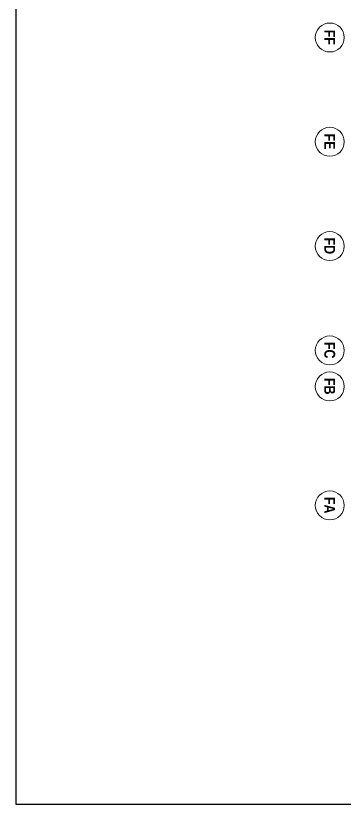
# Model space of a CAD drawing. Extents: x -15449 to 527173, y -170839 to 146543.
# Drawn here: x 171314 to 194020, y -160078 to -105650 of the extents above; entities that cross this region are included whole.
import ezdxf

# ---------------------------------------------------------------- set-up
doc = ezdxf.new("R2010")
doc.units = 0
doc.header["$LTSCALE"] = 8
doc.layers.add('1', color=1, linetype='CONTINUOUS')
doc.layers.add('A-_ANOTGRID_E', color=7, linetype='CONTINUOUS', lineweight=9)
doc.styles.add('Arial Narrow_B', font='ARIALNB.TTF', dxfattribs={"height": 750})

# ---------------------------------------------------------------- blocks, each defined once
blk = doc.blocks.new('Grid - 4 mm Dia-18759-PH1 LEVEL 3 - PROBE')
at = {"layer": 'A-_ANOTGRID_E', "color": 253, "true_color": 0xaaaaaa}
blk.add_circle((0, 0), 4, dxfattribs=at)

msp = doc.modelspace()

# ---------------------------------------------------------------- linework, layer by layer
at = {"layer": '1'}
msp.add_lwpolyline([(368682, -22338), (171314.1998, -22338), (171314.1998, -160078), (368682, -160078)], close=True, dxfattribs=at)

# ---------------------------------------------------------------- block references
at = {"layer": 'A-_ANOTGRID_E', "color": 254, "lineweight": 5, "true_color": 0xd4d4d4, "xscale": 249.9999999999999, "yscale": 249.9999999999999, "zscale": 249.9999999999999, "rotation": 270}
for p in [(193020.0339, -107149.8189), (193020.0339, -114349.8189), (193020.0339, -121549.8189), (193020.0339, -128749.8189), (193020.0339, -131237.3189), (193020.0339, -139449.8189)]:
    msp.add_blockref('Grid - 4 mm Dia-18759-PH1 LEVEL 3 - PROBE', p, dxfattribs=at)

# ---------------------------------------------------------------- texts
at = {"layer": 'A-_ANOTGRID_E', "color": 253, "true_color": 0xaaaaaa, "char_height": 750, "attachment_point": 1, "rotation": 270, "style": 'Arial Narrow_B'}
for s, insert, width in [('FF', (193391.3976, -106612.0137), 1282.7), ('FE', (193391.3976, -113787.0137), 1342.826562), ('FD', (193391.3976, -120962.0137), 1402.953125), ('FC', (193391.3976, -128162.0137), 1402.953125), ('FB', (193391.3976, -130649.5137), 1402.953125), ('FA', (193391.3976, -138862.0137), 1402.953125)]:
    msp.add_mtext(s, dxfattribs=dict(at, insert=insert, width=width))

doc.saveas('drawing.dxf')
